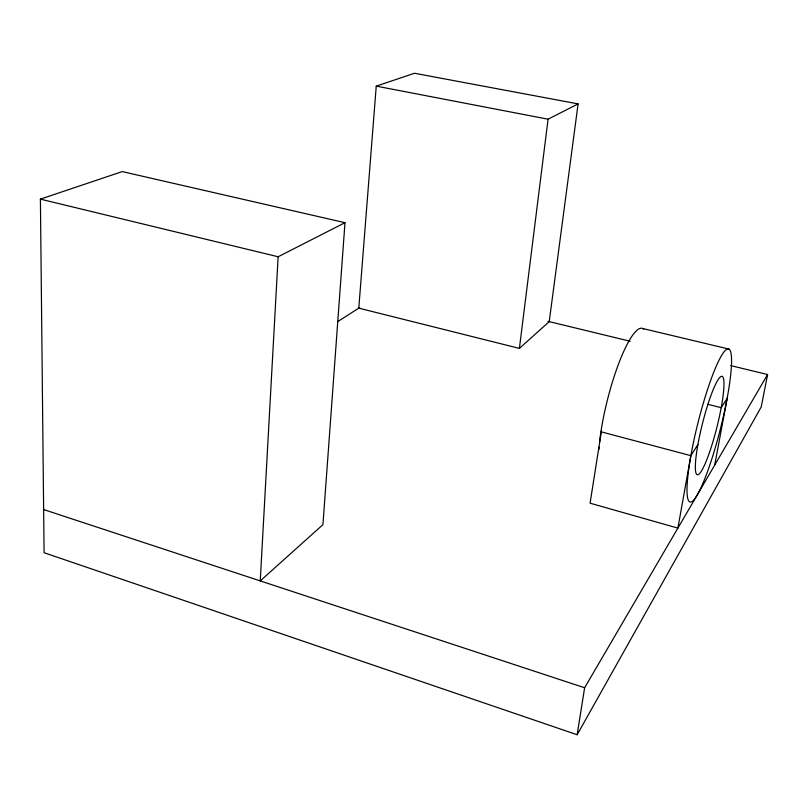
<?xml version="1.0" encoding="UTF-8"?>
<svg xmlns="http://www.w3.org/2000/svg" width="808" height="808" viewBox="0 0 808 808"><rect width="100%" height="100%" fill="white"/><g stroke="black" fill="none" stroke-linecap="round" stroke-linejoin="round"><path stroke-width="1.21" d="M344.986 222.695L278.134 256.762L260.247 580.901L322.937 524.655L344.986 222.695L122.24 171.589L40.4 199.132L44.087 552.712L577.154 734.745L761.207 406.99L767.6 374.538L730.785 365.62M376.245 86.123L358.792 308.141L519.393 348.399L549.218 321.645L578.094 103.899L414.494 73.255L376.245 86.123L548.077 119.2L578.094 103.899M519.393 348.399L548.077 119.2M601.465 431.088L590.072 503.182L677.882 528.119L690.87 455.672L697.9 444.551M577.154 734.745L584.628 687.76L767.6 374.538M714.716 465.055L727.2 398.253L721.221 407.697L707.97 404.343M337.471 321.766L359.752 307.535M642.744 328.523L729.008 349.096A78.962 11.615 -75.9 0 1 708.616 468.499A78.962 11.615 -75.9 0 1 690.305 458.924A78.962 11.615 -75.9 0 1 728.978 349.076M547.965 321.332L630.169 341.249M40.4 199.132L278.134 256.762M600.92 431.755L690.87 455.672M43.642 509.555L584.628 687.76M599.546 442.249A77.356 16.079 -75.8 0 1 619.554 361.378A77.356 16.079 -75.8 0 1 643.734 329.179M598.9 449.49A77.356 16.079 -75.8 0 1 599.082 447.147M709.515 452.349A50.722 7.454 -75.9 0 0 722.18 376.376A50.722 7.454 -75.9 0 0 697.334 447.834A50.722 7.454 -75.9 0 0 709.515 452.349"/></g></svg>
